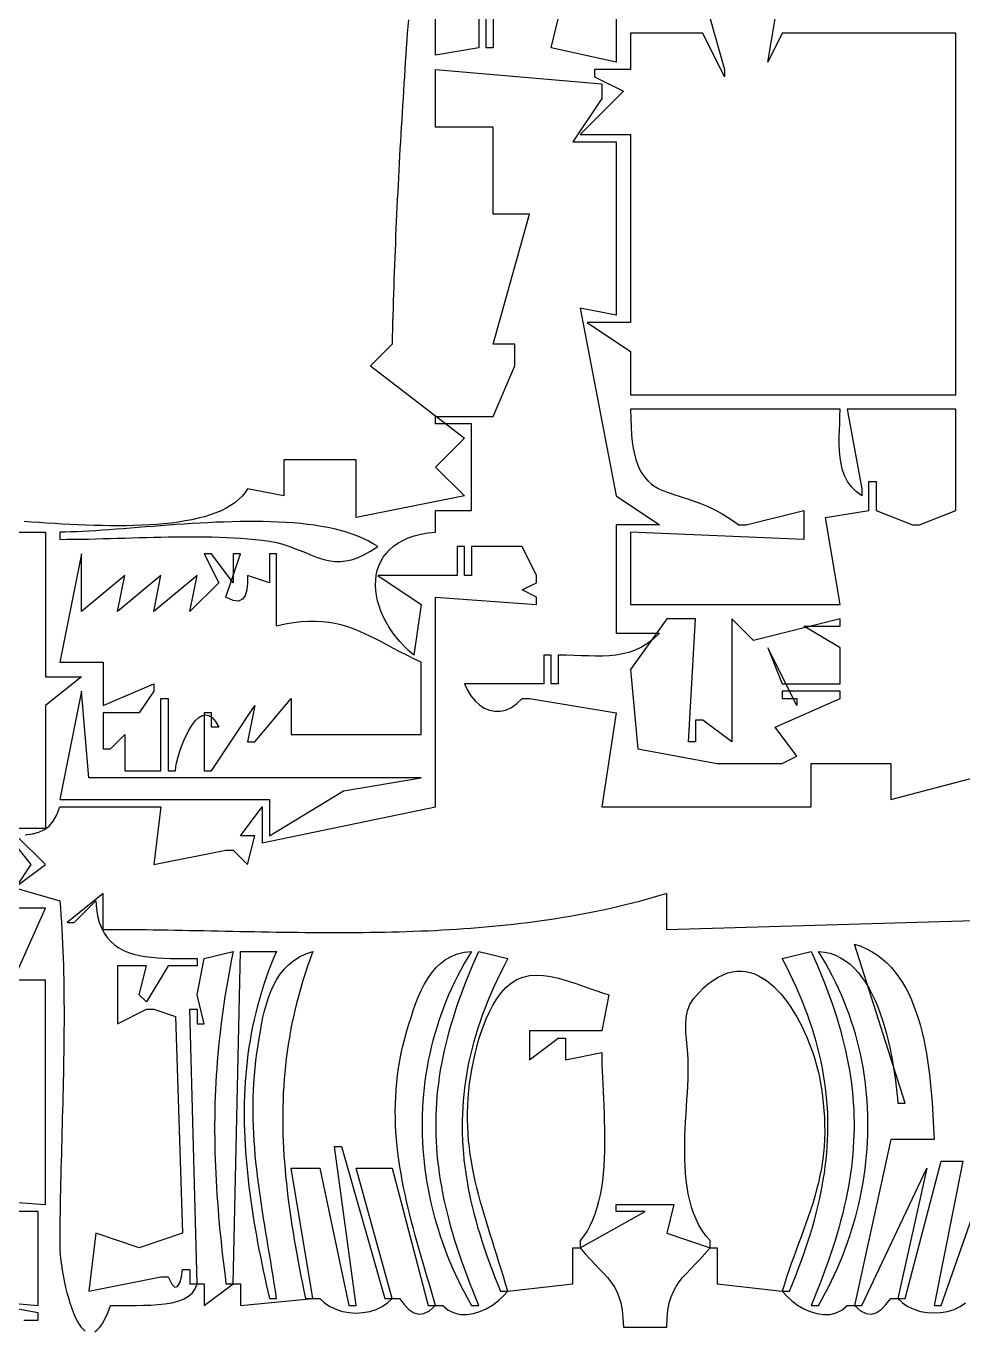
# Model space of a CAD drawing. Header units: metres. Extents: x 0 to 1224, y 0 to 793.
# Drawn here: x 454.3 to 584, y 411.5 to 592 of the extents above; entities that cross this region are included whole.
import ezdxf

# ---------------------------------------------------------------- set-up
doc = ezdxf.new("R2010")
doc.units = ezdxf.units.M

msp = doc.modelspace()

# ---------------------------------------------------------------- linework, layer by layer
for points in [[(517, 593), (517, 589), (511, 588), (511, 603)], [(536, 595), (536, 587), (527, 589), (528, 593)], [(507.2692, 592.8789), (507.167, 591.9297), (507.0895, 591), (507.0218, 590.0077), (506.9546, 589.0143), (506.888, 588.02), (506.822, 587.0247), (506.7566, 586.0286), (506.6918, 585.0315), (506.6277, 584.0337), (506.5642, 583.0352), (506.5015, 582.0359), (506.4396, 581.036), (506.3784, 580.0354), (506.318, 579.0344), (506.2584, 578.0328), (506.1997, 577.0308), (506.1419, 576.0283), (506.085, 575.0256), (506.0291, 574.0225), (505.9741, 573.0192), (505.9201, 572.0156), (505.8672, 571.0119), (505.8153, 570.0082), (505.7646, 569.0043), (505.7149, 568.0005), (505.6664, 566.9967), (505.619, 565.993), (505.5729, 564.9895), (505.528, 563.9861), (505.4843, 562.983), (505.4419, 561.9802), (505.4009, 560.9777), (505.3612, 559.9757), (505.3228, 558.9741), (505.2859, 557.9729), (505.2504, 556.9724), (505.2164, 555.9724), (505.1838, 554.973), (505.1528, 553.9744), (505.1233, 552.9765), (505.0954, 551.9794), (505.069, 550.9832), (505.0443, 549.9878), (505.0213, 548.9934), (505, 548), (502, 545), (515, 535), (511, 531), (515, 527), (500, 524), (500, 532), (491, 532), (490, 532), (490, 527), (485, 528), (484.6441, 527.4629), (484.2276, 526.9622), (483.7529, 526.4968), (483.2225, 526.0656), (482.6391, 525.6675), (482.0052, 525.3013), (481.3233, 524.966), (480.5959, 524.6603), (479.8257, 524.3833), (479.015, 524.1337), (478.1666, 523.9104), (477.283, 523.7124), (476.3666, 523.5384), (475.42, 523.3875), (474.4458, 523.2584), (473.4466, 523.1501), (472.4248, 523.0614), (471.383, 522.9912), (470.3238, 522.9384), (469.2497, 522.9018), (468.1632, 522.8804), (467.0669, 522.8731), (465.9634, 522.8786), (464.8552, 522.8959), (463.7447, 522.9239), (462.6347, 522.9615), (461.5275, 523.0074), (460.4259, 523.0607), (459.3322, 523.1202), (458.2491, 523.1847), (457.1791, 523.2532), (456.1248, 523.3246), (455.0886, 523.3976), (454.0732, 523.4712)], [(519, 593), (519, 589), (518, 589), (518, 593)], [(549, 593), (551, 586), (551, 585), (548, 591), (538, 591), (538, 586), (533, 586), (533, 585), (537, 583), (531, 577), (538, 577), (538, 551), (532, 551), (538, 547), (538, 541), (583, 541), (583, 591), (559, 591), (557, 587), (558, 593)], [(454.1917, 480.111), (455.2214, 480.2686), (456.1071, 480.5052), (456.8665, 480.8529), (457.5177, 481.3439), (458.0784, 482.0106), (458.5665, 482.8852), (459, 484), (473, 484), (472, 476), (482, 478), (483, 478), (485, 476), (486, 480), (484, 480), (487, 484), (487, 479), (511, 484), (511, 513), (525, 512), (525, 513), (523, 514), (525, 515), (525, 516), (523, 520), (516, 520), (516, 516), (515, 516), (515, 520), (514, 520), (514, 516), (503, 516), (509, 512), (508, 505), (507.3123, 505.5907), (506.667, 506.2094), (506.0654, 506.853), (505.5088, 507.5182), (504.9984, 508.202), (504.5355, 508.901), (504.1214, 509.6122), (503.7573, 510.3323), (503.4446, 511.0582), (503.1846, 511.7867), (502.9784, 512.5146), (502.8273, 513.2387), (502.7328, 513.9558), (502.6959, 514.6628), (502.7181, 515.3565), (502.8006, 516.0336), (502.9446, 516.6911), (503.1514, 517.3257), (503.4224, 517.9343), (503.7588, 518.5137), (504.1618, 519.0606), (504.6328, 519.572), (505.173, 520.0446), (505.7837, 520.4752), (506.4661, 520.8607), (507.2217, 521.1979), (508.0515, 521.4836), (508.957, 521.7146), (509.9394, 521.8878), (511, 522), (511, 525), (516, 525), (516, 537), (511, 537), (511, 538), (519, 538), (522, 545), (522, 548), (519, 548), (524, 566), (519, 566), (519, 578), (511, 578), (511, 586), (534, 584), (534, 582), (530, 576), (536, 576), (536, 552), (531, 553), (536, 527), (542, 523), (536, 523), (536, 508), (542, 508), (541.1784, 507.2359), (540.3455, 506.6022), (539.5001, 506.0872), (538.6413, 505.6796), (537.7678, 505.3679), (536.8787, 505.1406), (535.973, 504.9862), (535.0495, 504.8932), (534.1073, 504.8502), (533.1452, 504.8458), (532.1621, 504.8684), (531.1572, 504.9066), (530.1292, 504.9489), (529.0771, 504.9838), (528, 505), (528, 501), (527, 501), (527, 505), (526, 505), (526, 501), (515, 501), (515.4137, 500.1215), (515.9062, 499.3389), (516.4676, 498.6623), (517.0882, 498.1017), (517.758, 497.6672), (518.4672, 497.3688), (519.2061, 497.2166), (519.9647, 497.2206), (520.7332, 497.3909), (521.5018, 497.7375), (522.2607, 498.2705), (523, 499), (524, 499), (536, 497), (534, 484), (563, 484), (563, 490), (574, 490), (574, 485), (593, 490)], [(538, 539), (538.0153, 537.7231), (538.0612, 536.5501), (538.1372, 535.4759), (538.2427, 534.4952), (538.3775, 533.6029), (538.5409, 532.7938), (538.7327, 532.0628), (538.9523, 531.4048), (539.1994, 530.8146), (539.4734, 530.2869), (539.774, 529.8167), (540.1006, 529.3989), (540.4529, 529.0281), (540.8305, 528.6994), (541.2328, 528.4075), (541.6594, 528.1472), (542.11, 527.9135), (542.584, 527.7011), (543.081, 527.505), (543.6006, 527.3199), (544.1424, 527.1406), (544.7059, 526.9621), (545.2906, 526.7792), (545.8961, 526.5867), (546.522, 526.3795), (547.1679, 526.1523), (547.8333, 525.9001), (548.5177, 525.6177), (549.2207, 525.2999), (549.942, 524.9416), (550.6809, 524.5376), (551.4372, 524.0828), (552.2104, 523.5719), (553, 523), (554, 523), (562, 525), (562, 521), (538, 522), (538, 512), (567, 512), (565, 524), (571, 525), (571, 529), (572, 529), (572, 525), (577, 523), (578, 523), (583, 525), (583, 539), (568, 539), (570, 528), (570, 527), (569.2111, 527.5956), (568.5639, 528.2578), (568.0452, 528.9798), (567.6415, 529.7551), (567.3396, 530.5773), (567.126, 531.4396), (566.9876, 532.3357), (566.9108, 533.2588), (566.8825, 534.2025), (566.8892, 535.1602), (566.9177, 536.1254), (566.9545, 537.0914), (566.9864, 538.0518), (567, 539), (538, 539)], [(459, 522), (459, 521), (459.9856, 521.0033), (460.9749, 521.0127), (461.9675, 521.0274), (462.9631, 521.0467), (463.9615, 521.0698), (464.9623, 521.096), (465.9652, 521.1244), (466.9699, 521.1543), (467.9762, 521.185), (468.9838, 521.2157), (469.9923, 521.2455), (471.0014, 521.2739), (472.011, 521.2999), (473.0206, 521.3228), (474.03, 521.3418), (475.0389, 521.3563), (476.047, 521.3653), (477.054, 521.3683), (478.0597, 521.3643), (479.0636, 521.3526), (480.0655, 521.3325), (481.0652, 521.3032), (482.0623, 521.2639), (483.0566, 521.2139), (484.0477, 521.1524), (485.0354, 521.0786), (486.0193, 520.9918), (486.9992, 520.8912), (488.0179, 520.7458), (488.9701, 520.5492), (489.8631, 520.3115), (490.7042, 520.0432), (491.5005, 519.7545), (492.2593, 519.4558), (492.9879, 519.1574), (493.6935, 518.8695), (494.3832, 518.6026), (495.0645, 518.367), (495.7444, 518.1729), (496.4303, 518.0307), (497.1293, 517.9507), (497.8488, 517.9433), (498.5959, 518.0187), (499.378, 518.1873), (500.2022, 518.4594), (501.0757, 518.8453), (502.0059, 519.3554), (503, 520), (502.37, 520.4018), (501.7018, 520.774), (500.9971, 521.1175), (500.2574, 521.4332), (499.4845, 521.722), (498.6798, 521.985), (497.845, 522.2229), (496.9817, 522.4369), (496.0915, 522.6277), (495.1761, 522.7964), (494.237, 522.9438), (493.2759, 523.0709), (492.2944, 523.1787), (491.294, 523.2681), (490.2765, 523.3399), (489.2434, 523.3952), (488.1962, 523.4349), (487.1368, 523.46), (486.0665, 523.4712), (484.9872, 523.4697), (483.9003, 523.4563), (482.8075, 523.432), (481.7104, 523.3976), (480.6106, 523.3542), (479.5097, 523.3027), (478.4094, 523.244), (477.3113, 523.179), (476.2169, 523.1087), (475.1278, 523.034), (474.0458, 522.9558), (472.9724, 522.8752), (471.9092, 522.7929), (470.8578, 522.7101), (469.8198, 522.6275), (468.7969, 522.5461), (467.7907, 522.4669), (466.8028, 522.3908), (465.8347, 522.3188), (464.8882, 522.2517), (463.9648, 522.1905), (463.0661, 522.1362), (462.1937, 522.0896), (461.3493, 522.0518), (460.5345, 522.0236), (459.7508, 522.006), (459, 522)], [(446, 522), (457, 522), (457, 502), (462, 502), (457, 498), (457, 481), (451, 481), (455, 476), (453, 473), (457, 476), (453, 480)], [(462, 519), (459, 504), (465, 504), (465, 498), (472, 501), (472, 500), (470, 497), (465, 497), (465, 492), (466, 492), (468, 494), (468, 489), (473, 489), (473, 499), (474, 499), (474, 489), (475, 489), (475.0675, 489.5545), (475.1951, 490.2037), (475.3781, 490.9236), (475.6113, 491.6902), (475.8901, 492.4796), (476.2094, 493.2678), (476.5644, 494.0307), (476.9502, 494.7445), (477.3619, 495.3851), (477.7946, 495.9286), (478.2433, 496.351), (478.7033, 496.6284), (479.1696, 496.7367), (479.6373, 496.6519), (480.1015, 496.3502), (480.5574, 495.8076), (481, 495), (480, 495), (480, 497), (479, 497), (479, 489), (480, 489), (486, 498), (485, 493), (486, 493), (491, 499), (491, 494), (509, 494), (509, 504), (507.9809, 504.4855), (507.0107, 504.9682), (506.0835, 505.4447), (505.1936, 505.9119), (504.3354, 506.3665), (503.5029, 506.8052), (502.6905, 507.2247), (501.8924, 507.6218), (501.1029, 507.9932), (500.3161, 508.3356), (499.5265, 508.6459), (498.7281, 508.9207), (497.9152, 509.1567), (497.0822, 509.3508), (496.2232, 509.4996), (495.3324, 509.5999), (494.4042, 509.6484), (493.4328, 509.6418), (492.4125, 509.577), (491.3373, 509.4505), (490.2018, 509.2593), (489, 509), (489, 519), (488, 519), (488, 515), (485, 516), (484.9864, 514.951), (484.8806, 514.0137), (484.6549, 513.2452), (484.2817, 512.7026), (483.7333, 512.4428), (482.9819, 512.5229), (482, 513), (484, 519), (483, 519), (483, 515), (480, 519), (479, 519), (481, 515), (477, 511), (478, 516), (472, 511), (473, 516), (467, 511), (468, 516), (462, 511), (462, 519)], [(543, 510), (538, 503), (539, 492), (550, 490), (559, 490), (561, 491), (558, 495), (567, 499), (567, 500), (559, 500), (559, 499), (561, 499), (561, 498), (557, 506), (559, 501), (567, 501), (567, 506), (562, 509), (567, 509), (567, 510), (555, 507), (552, 510), (552, 493), (548, 496), (547, 496), (547, 493), (546, 493), (547, 510), (543, 510)], [(462, 500), (459, 485), (488, 485), (488, 480), (498.2716, 486.2315), (509, 488), (463, 488), (462, 500)], [(452, 473), (459, 471), (459.0787, 470.0153), (459.1507, 469.0289), (459.2164, 468.0409), (459.2759, 467.0512), (459.3293, 466.06), (459.377, 465.0674), (459.4192, 464.0734), (459.456, 463.0781), (459.4877, 462.0815), (459.5144, 461.0838), (459.5365, 460.0849), (459.554, 459.0851), (459.5673, 458.0843), (459.5766, 457.0826), (459.5819, 456.08), (459.5837, 455.0768), (459.582, 454.0728), (459.5771, 453.0682), (459.5693, 452.0631), (459.5586, 451.0576), (459.5454, 450.0516), (459.5298, 449.0454), (459.5121, 448.0388), (459.4925, 447.0321), (459.4711, 446.0253), (459.4483, 445.0184), (459.4242, 444.0116), (459.399, 443.0049), (459.3729, 441.9983), (459.3463, 440.992), (459.3191, 439.986), (459.2918, 438.9804), (459.2645, 437.9752), (459.2374, 436.9705), (459.2107, 435.9665), (459.1846, 434.9631), (459.1595, 433.9604), (459.1353, 432.9586), (459.1125, 431.9576), (459.0912, 430.9576), (459.0715, 429.9586), (459.0538, 428.9606), (459.0383, 427.9639), (459.025, 426.9684), (459.0144, 425.9741), (459.0065, 424.9813), (459.0016, 423.9899), (459, 423), (459.0107, 422.5634), (459.0427, 422.0645), (459.0951, 421.511), (459.1675, 420.911), (459.2592, 420.2723), (459.3695, 419.603), (459.4979, 418.911), (459.6437, 418.2042), (459.8063, 417.4906), (459.9851, 416.7781), (460.1794, 416.0746), (460.3886, 415.3882), (460.6122, 414.7268), (460.8495, 414.0982), (461.0998, 413.5105), (461.3626, 412.9716), (461.6372, 412.4894), (461.923, 412.0719), (462.2194, 411.727), (462.5257, 411.4628)], [(587.1157, 468.2855), (543, 467), (543, 472), (542.0586, 471.7148), (541.115, 471.4394), (540.169, 471.1736), (539.2208, 470.9172), (538.2704, 470.67), (537.3179, 470.432), (536.3632, 470.2028), (535.4064, 469.9824), (534.4477, 469.7707), (533.487, 469.5674), (532.5243, 469.3724), (531.5598, 469.1856), (530.5934, 469.0068), (529.6252, 468.8358), (528.6553, 468.6725), (527.6836, 468.5167), (526.7103, 468.3682), (525.7354, 468.227), (524.7589, 468.0928), (523.7809, 467.9655), (522.8014, 467.845), (521.8205, 467.731), (520.8382, 467.6235), (519.8545, 467.5222), (518.8696, 467.427), (517.8833, 467.3377), (516.8959, 467.2543), (515.9073, 467.1765), (514.9176, 467.1042), (513.9268, 467.0372), (512.935, 466.9753), (511.9422, 466.9185), (510.9485, 466.8665), (509.9538, 466.8192), (508.9584, 466.7765), (507.9621, 466.7381), (506.965, 466.7039), (505.9673, 466.6738), (504.9688, 466.6476), (503.9698, 466.6252), (502.9701, 466.6064), (501.97, 466.5909), (500.9693, 466.5788), (499.9682, 466.5698), (498.9667, 466.5638), (497.9649, 466.5605), (496.9627, 466.5599), (495.9603, 466.5618), (494.9576, 466.5661), (493.9548, 466.5725), (492.9519, 466.5809), (491.9488, 466.5912), (490.9457, 466.6033), (489.9427, 466.6168), (488.9397, 466.6318), (487.9368, 466.648), (486.934, 466.6652), (485.9314, 466.6834), (484.929, 466.7024), (483.927, 466.7219), (482.9252, 466.7419), (481.9238, 466.7622), (480.9228, 466.7827), (479.9223, 466.8031), (478.9223, 466.8233), (477.9228, 466.8432), (476.9239, 466.8627), (475.9257, 466.8814), (474.9281, 466.8994), (473.9313, 466.9164), (472.9352, 466.9322), (471.94, 466.9468), (470.9456, 466.96), (469.9521, 466.9715), (468.9596, 466.9813), (467.9681, 466.9892), (466.9776, 466.9951), (465.9882, 466.9987), (465, 467), (465, 472), (460, 468)], [(453, 461), (457, 470), (451, 470)], [(460, 468), (461, 468), (464, 471), (464.0779, 469.909), (464.2333, 468.9218), (464.4626, 468.0332), (464.7619, 467.2382), (465.1278, 466.5313), (465.5566, 465.9076), (466.0446, 465.3618), (466.5882, 464.8887), (467.1838, 464.4831), (467.8278, 464.1399), (468.5164, 463.8539), (469.246, 463.6199), (470.0131, 463.4327), (470.8139, 463.2872), (471.6449, 463.1781), (472.5024, 463.1003), (473.3827, 463.0485), (474.2823, 463.0177), (475.1974, 463.0026), (476.1245, 462.9981), (477.0599, 462.9989), (478, 463), (478, 462), (474, 462), (471, 457), (470, 458), (471, 462), (467, 462), (467, 454), (471, 456), (472, 456), (475, 455), (476, 425), (470, 423), (464, 425), (463, 417), (473, 419), (474, 419), (474.4991, 417.9608), (474.9331, 417.5395), (475.301, 417.6344), (475.6021, 418.1438), (475.8353, 418.9663), (476, 420), (477, 420), (477, 418), (478, 418), (477, 456), (478, 456), (478, 454), (479, 454), (478, 458), (479, 463), (483, 464), (482.7848, 462.9367), (482.5799, 461.8822), (482.385, 460.836), (482.2001, 459.7976), (482.025, 458.7668), (481.8597, 457.743), (481.704, 456.7259), (481.5579, 455.7151), (481.4212, 454.7102), (481.2938, 453.7108), (481.1756, 452.7165), (481.0665, 451.7268), (480.9664, 450.7414), (480.8752, 449.7599), (480.7927, 448.7819), (480.7189, 447.807), (480.6537, 446.8347), (480.5969, 445.8647), (480.5485, 444.8966), (480.5083, 443.93), (480.4763, 442.9644), (480.4522, 441.9995), (480.4361, 441.0349), (480.4278, 440.0701), (480.4271, 439.1048), (480.4341, 438.1386), (480.4485, 437.171), (480.4703, 436.2017), (480.4994, 435.2303), (480.5356, 434.2563), (480.5789, 433.2794), (480.6291, 432.2991), (480.6861, 431.3151), (480.7499, 430.3269), (480.8202, 429.3342), (480.8971, 428.3366), (480.9804, 427.3336), (481.07, 426.3249), (481.1657, 425.31), (481.2675, 424.2886), (481.3753, 423.2602), (481.489, 422.2244), (481.6083, 421.181), (481.7334, 420.1293), (481.864, 419.0691), (482, 418), (483, 418), (484, 464), (489, 464), (488.5965, 463.0629), (488.2147, 462.1241), (487.854, 461.1835), (487.5142, 460.2412), (487.1949, 459.2973), (486.8957, 458.3518), (486.6162, 457.4048), (486.356, 456.4563), (486.1149, 455.5064), (485.8923, 454.5552), (485.688, 453.6026), (485.5016, 452.6487), (485.3327, 451.6937), (485.1809, 450.7375), (485.0459, 449.7802), (484.9272, 448.8218), (484.8246, 447.8625), (484.7376, 446.9022), (484.6659, 445.9411), (484.6092, 444.9791), (484.5669, 444.0163), (484.5389, 443.0529), (484.5246, 442.0887), (484.5237, 441.1239), (484.5359, 440.1586), (484.5608, 439.1928), (484.598, 438.2265), (484.6472, 437.2598), (484.7079, 436.2928), (484.7798, 435.3254), (484.8626, 434.3579), (484.9558, 433.3901), (485.0591, 432.4222), (485.1721, 431.4543), (485.2945, 430.4863), (485.4259, 429.5183), (485.5658, 428.5504), (485.714, 427.5827), (485.8701, 426.6151), (486.0336, 425.6478), (486.2043, 424.6808), (486.3818, 423.7142), (486.5656, 422.7479), (486.7554, 421.7821), (486.9509, 420.8168), (487.1517, 419.8521), (487.3573, 418.888), (487.5675, 417.9246), (487.7818, 416.9619), (488, 416), (489, 416), (488.8447, 417.0363), (488.6856, 418.0649), (488.5233, 419.0862), (488.3587, 420.1007), (488.1925, 421.109), (488.0256, 422.1115), (487.8587, 423.1088), (487.6926, 424.1014), (487.5282, 425.0897), (487.3663, 426.0744), (487.2075, 427.056), (487.0528, 428.0348), (486.9029, 429.0116), (486.7587, 429.9867), (486.6208, 430.9607), (486.4902, 431.9341), (486.3676, 432.9074), (486.2538, 433.8811), (486.1496, 434.8558), (486.0558, 435.832), (485.9732, 436.8101), (485.9026, 437.7908), (485.8448, 438.7744), (485.8006, 439.7616), (485.7708, 440.7528), (485.7561, 441.7485), (485.7575, 442.7493), (485.7756, 443.7557), (485.8112, 444.7682), (485.8653, 445.7873), (485.9385, 446.8135), (486.0317, 447.8474), (486.1456, 448.8894), (486.2811, 449.9401), (486.439, 451), (486.593, 451.9614), (486.7541, 452.9258), (486.9282, 453.8876), (487.1212, 454.8413), (487.3388, 455.7813), (487.5869, 456.7023), (487.8714, 457.5987), (488.1981, 458.4649), (488.5727, 459.2956), (489.0013, 460.0852), (489.4895, 460.8282), (490.0433, 461.5191), (490.6685, 462.1524), (491.3709, 462.7227), (492.1564, 463.2243), (493.0308, 463.6519), (494, 464), (493.6291, 462.9814), (493.2778, 461.9684), (492.9456, 460.9606), (492.6324, 459.958), (492.3378, 458.9601), (492.0614, 457.9668), (491.8029, 456.9777), (491.5621, 455.9927), (491.3387, 455.0115), (491.1322, 454.0339), (490.9424, 453.0595), (490.769, 452.0882), (490.6117, 451.1197), (490.4701, 450.1537), (490.344, 449.1901), (490.233, 448.2284), (490.1368, 447.2686), (490.0551, 446.3103), (489.9876, 445.3532), (489.934, 444.3973), (489.8939, 443.4421), (489.867, 442.4874), (489.8531, 441.5331), (489.8518, 440.5787), (489.8628, 439.6242), (489.8858, 438.6692), (489.9204, 437.7135), (489.9664, 436.7568), (490.0235, 435.7989), (490.0912, 434.8395), (490.1694, 433.8784), (490.2577, 432.9154), (490.3558, 431.9501), (490.4634, 430.9824), (490.5801, 430.012), (490.7056, 429.0385), (490.8397, 428.0619), (490.982, 427.0818), (491.1323, 426.098), (491.2901, 425.1102), (491.4551, 424.1181), (491.6272, 423.1217), (491.8058, 422.1204), (491.9909, 421.1142), (492.1819, 420.1028), (492.3786, 419.086), (492.5808, 418.0633), (492.788, 417.0348), (493, 416), (494, 416), (491, 434), (495, 434), (499, 415), (500, 415), (497, 437), (498, 437), (504, 416), (505, 416), (500, 434), (505, 434), (510, 415), (511, 415), (510.7167, 415.9847), (510.4319, 416.9649), (510.1465, 417.941), (509.8614, 418.9133), (509.5774, 419.882), (509.2955, 420.8476), (509.0166, 421.8102), (508.7415, 422.7703), (508.4712, 423.7282), (508.2066, 424.6842), (507.9485, 425.6385), (507.6979, 426.5916), (507.4557, 427.5436), (507.2227, 428.4951), (506.9999, 429.4462), (506.7882, 430.3973), (506.5884, 431.3487), (506.4015, 432.3007), (506.2284, 433.2536), (506.0699, 434.2078), (505.9271, 435.1636), (505.8006, 436.1213), (505.6916, 437.0812), (505.6008, 438.0436), (505.5292, 439.0089), (505.4776, 439.9773), (505.447, 440.9492), (505.4383, 441.925), (505.4524, 442.9048), (505.4901, 443.8891), (505.5524, 444.8781), (505.6401, 445.8723), (505.7543, 446.8718), (505.8956, 447.877), (506.0652, 448.8883), (506.2638, 449.9059), (506.4924, 450.9301), (506.7519, 451.9614), (507.0432, 453), (507.32, 453.9313), (507.61, 454.8744), (507.9183, 455.8197), (508.2504, 456.7578), (508.6114, 457.6791), (509.0066, 458.5743), (509.4413, 459.4338), (509.9208, 460.2482), (510.4503, 461.0079), (511.035, 461.7035), (511.6804, 462.3256), (512.3916, 462.8645), (513.1738, 463.3109), (514.0325, 463.6553), (514.9728, 463.8881), (516, 464), (515.4838, 463.1589), (514.9885, 462.3106), (514.5138, 461.4551), (514.0599, 460.5929), (513.6265, 459.7242), (513.2136, 458.8492), (512.8211, 457.9683), (512.4489, 457.0817), (512.0971, 456.1897), (511.7654, 455.2927), (511.4538, 454.3907), (511.1622, 453.4843), (510.8907, 452.5735), (510.639, 451.6588), (510.4071, 450.7403), (510.1949, 449.8184), (510.0024, 448.8934), (509.8295, 447.9655), (509.6761, 447.0349), (509.5421, 446.1021), (509.4274, 445.1672), (509.332, 444.2306), (509.2559, 443.2925), (509.1988, 442.3531), (509.1608, 441.4129), (509.1418, 440.472), (509.1416, 439.5307), (509.1603, 438.5894), (509.1977, 437.6483), (509.2538, 436.7076), (509.3284, 435.7677), (509.4216, 434.8288), (509.5332, 433.8912), (509.6631, 432.9552), (509.8114, 432.0211), (509.9778, 431.0892), (510.1624, 430.1596), (510.365, 429.2328), (510.5856, 428.309), (510.8241, 427.3884), (511.0805, 426.4714), (511.3545, 425.5582), (511.6463, 424.6491), (511.9556, 423.7444), (512.2825, 422.8444), (512.6268, 421.9493), (512.9884, 421.0594), (513.3674, 420.175), (513.7636, 419.2964), (514.1769, 418.4239), (514.6072, 417.5577), (515.0546, 416.6981), (515.5189, 415.8454), (516, 415), (517, 415), (516.5702, 416.0459), (516.1559, 417.0797), (515.7571, 418.1018), (515.374, 419.1128), (515.0066, 420.113), (514.655, 421.103), (514.3192, 422.0833), (513.9995, 423.0544), (513.6958, 424.0167), (513.4082, 424.9707), (513.1369, 425.9169), (512.8818, 426.8558), (512.6432, 427.7879), (512.421, 428.7137), (512.2153, 429.6336), (512.0263, 430.5482), (511.854, 431.4579), (511.6985, 432.3632), (511.5599, 433.2646), (511.4383, 434.1626), (511.3337, 435.0577), (511.2462, 435.9503), (511.1759, 436.8409), (511.123, 437.7301), (511.0874, 438.6183), (511.0693, 439.506), (511.0687, 440.3937), (511.0858, 441.2818), (511.1206, 442.1709), (511.1731, 443.0614), (511.2436, 443.9539), (511.332, 444.8487), (511.4384, 445.7465), (511.563, 446.6476), (511.7058, 447.5526), (511.8669, 448.462), (512.0463, 449.3762), (512.2443, 450.2957), (512.4607, 451.221), (512.6958, 452.1527), (512.9496, 453.0911), (513.2222, 454.0367), (513.5137, 454.9902), (513.8241, 455.9518), (514.1536, 456.9222), (514.5022, 457.9018), (514.87, 458.8911), (515.257, 459.8906), (515.6635, 460.9007), (516.0894, 461.922), (516.5349, 462.9549), (517, 464), (521, 463), (520.487, 462.0071), (519.9969, 461.022), (519.5294, 460.0444), (519.0845, 459.0739), (518.6619, 458.1101), (518.2616, 457.1527), (517.8833, 456.2013), (517.527, 455.2555), (517.1925, 454.3151), (516.8796, 453.3797), (516.5882, 452.4489), (516.3182, 451.5223), (516.0693, 450.5996), (515.8416, 449.6805), (515.6347, 448.7646), (515.4486, 447.8515), (515.2832, 446.9409), (515.1382, 446.0325), (515.0135, 445.1258), (514.909, 444.2205), (514.8246, 443.3164), (514.76, 442.4129), (514.7152, 441.5098), (514.69, 440.6068), (514.6842, 439.7034), (514.6977, 438.7993), (514.7304, 437.8941), (514.7821, 436.9875), (514.8527, 436.0792), (514.942, 435.1688), (515.0498, 434.2559), (515.1761, 433.3403), (515.3206, 432.4214), (515.4833, 431.499), (515.664, 430.5727), (515.8625, 429.6422), (516.0787, 428.7072), (516.3125, 427.7672), (516.5636, 426.8219), (516.832, 425.8709), (517.1175, 424.9139), (517.42, 423.9506), (517.7393, 422.9806), (518.0752, 422.0036), (518.4277, 421.0191), (518.7966, 420.0268), (519.1817, 419.0265), (519.5828, 418.0176), (520, 417), (521, 417), (520.6995, 418.028), (520.3957, 419.0405), (520.0899, 420.0385), (519.7834, 421.0232), (519.4774, 421.9958), (519.1732, 422.9575), (518.872, 423.9093), (518.5752, 424.8524), (518.284, 425.7881), (517.9997, 426.7174), (517.7236, 427.6416), (517.4569, 428.5617), (517.2009, 429.4789), (516.9569, 430.3944), (516.7261, 431.3093), (516.5099, 432.2248), (516.3094, 433.1421), (516.1261, 434.0623), (515.961, 434.9865), (515.8156, 435.916), (515.6911, 436.8518), (515.5887, 437.7952), (515.5098, 438.7473), (515.4556, 439.7092), (515.4273, 440.6821), (515.4263, 441.6671), (515.4538, 442.6655), (515.5111, 443.6783), (515.5995, 444.7068), (515.7203, 445.752), (515.8746, 446.8152), (516.0639, 447.8974), (516.2893, 449), (516.4817, 449.8418), (516.7085, 450.7471), (516.9721, 451.6991), (517.2756, 452.681), (517.6215, 453.676), (518.0128, 454.6675), (518.4521, 455.6384), (518.9421, 456.5722), (519.4858, 457.452), (520.0859, 458.2611), (520.745, 458.9827), (521.4661, 459.5999), (522.2517, 460.0961), (523.1049, 460.4544), (523.9947, 460.654), (524.9443, 460.718), (525.9411, 460.665), (526.9729, 460.5138), (528.0272, 460.2828), (529.0917, 459.9908), (530.154, 459.6564), (531.2017, 459.2981), (532.2226, 458.9347), (533.2041, 458.5848), (534.134, 458.267), (535, 458), (534, 453), (524, 453), (524, 449), (528, 452), (529, 452), (529, 449), (534, 450), (534.0072, 449.1953), (534.0274, 448.3503), (534.058, 447.4685), (534.0965, 446.5537), (534.1406, 445.6093), (534.1876, 444.6389), (534.2353, 443.6462), (534.281, 442.6347), (534.3224, 441.608), (534.3569, 440.5698), (534.3822, 439.5236), (534.3956, 438.473), (534.3949, 437.4216), (534.3775, 436.373), (534.3409, 435.3308), (534.2826, 434.2986), (534.2003, 433.28), (534.0915, 432.2786), (533.9536, 431.298), (533.7842, 430.3417), (533.5809, 429.4134), (533.3412, 428.5166), (533.0625, 427.655), (532.7426, 426.8321), (532.3788, 426.0516), (531.9688, 425.317), (531.51, 424.6319), (531, 424), (531, 423), (540, 428), (536, 428), (536, 429), (544, 429), (543, 425), (549, 423), (549, 424), (548.4232, 424.6692), (547.91, 425.3835), (547.457, 426.1398), (547.0609, 426.9349), (546.7184, 427.766), (546.4261, 428.63), (546.1807, 429.5238), (545.9789, 430.4444), (545.8173, 431.3887), (545.6926, 432.3539), (545.6014, 433.3367), (545.5405, 434.3343), (545.5064, 435.3435), (545.4959, 436.3613), (545.5056, 437.3848), (545.5322, 438.4108), (545.5724, 439.4364), (545.6227, 440.4584), (545.6799, 441.474), (545.7407, 442.48), (545.8017, 443.4734), (545.8596, 444.4512), (545.911, 445.4103), (545.9526, 446.3478), (545.981, 447.2606), (545.993, 448.1457), (545.9853, 449), (545.9351, 449.8948), (545.8439, 450.851), (545.7431, 451.8468), (545.6641, 452.8604), (545.6382, 453.8702), (545.6967, 454.8544), (545.8711, 455.7914), (546.1926, 456.6594), (546.6928, 457.4367), (547.3956, 458.2374), (548.0913, 458.9358), (548.7794, 459.5352), (549.4593, 460.0393), (550.1307, 460.4517), (550.793, 460.7759), (551.4457, 461.0156), (552.0884, 461.1742), (552.7205, 461.2554), (553.3415, 461.2627), (553.9509, 461.1997), (554.5484, 461.0701), (555.1333, 460.8773), (555.7052, 460.6249), (556.2635, 460.3166), (556.8079, 459.9558), (557.3377, 459.5463), (557.8526, 459.0915), (558.352, 458.595), (558.8354, 458.0604), (559.3024, 457.4913), (559.7524, 456.8912), (560.1849, 456.2638), (560.5995, 455.6126), (560.9957, 454.9412), (561.373, 454.2531), (561.7308, 453.552), (562.0688, 452.8413), (562.3863, 452.1248), (562.683, 451.4059), (562.9583, 450.6883), (563.2117, 449.9755), (563.4427, 449.271), (563.6509, 448.5786), (563.8357, 447.9017), (563.9967, 447.2439), (564.1334, 446.6088), (564.2453, 446), (564.4053, 444.9882), (564.5447, 443.9849), (564.6615, 442.9881), (564.7542, 441.9956), (564.8207, 441.0055), (564.8594, 440.0157), (564.8684, 439.0242), (564.8459, 438.0289), (564.7902, 437.0278), (564.6994, 436.0188), (564.5718, 435)], [(564.5717, 435), (564.4094, 433.9852), (564.2176, 432.9879), (563.999, 432.0063), (563.7561, 431.0386), (563.4917, 430.0831), (563.2083, 429.138), (562.9086, 428.2016), (562.5952, 427.2721), (562.2708, 426.3477), (561.938, 425.4267), (561.5994, 424.5073), (561.2577, 423.5878), (560.9156, 422.6664), (560.5755, 421.7414), (560.2403, 420.8109), (559.9125, 419.8733), (559.5947, 418.9268), (559.2897, 417.9696), (559, 417), (560, 417), (560.4171, 418.0176), (560.8182, 419.0265), (561.2033, 420.0269), (561.5722, 421.0191), (561.9247, 422.0036), (562.2606, 422.9807), (562.5799, 423.9507), (562.8824, 424.914), (563.1679, 425.8709), (563.4363, 426.8219), (563.6874, 427.7672), (563.9212, 428.7072), (564.1374, 429.6423), (564.3359, 430.5728), (564.5166, 431.4991), (564.6793, 432.4214), (564.8238, 433.3403), (564.9501, 434.256), (565.0579, 435.1689), (565.1472, 436.0793), (565.2178, 436.9876), (565.2695, 437.8941), (565.3022, 438.7993), (565.3157, 439.7034), (565.3099, 440.6068), (565.2847, 441.5099), (565.2399, 442.413), (565.1753, 443.3164), (565.0909, 444.2206), (564.9864, 445.1258), (564.8617, 446.0325), (564.7167, 446.9409), (564.5513, 447.8515), (564.3652, 448.7646), (564.1583, 449.6805), (563.9306, 450.5996), (563.6817, 451.5223), (563.4117, 452.4489), (563.1203, 453.3797), (562.8074, 454.3151), (562.4729, 455.2555), (562.1166, 456.2013), (561.7383, 457.1527), (561.338, 458.1101), (560.9154, 459.0739), (560.4705, 460.0444), (560.003, 461.022), (559.5129, 462.0071), (559, 463), (563, 464), (563.465, 462.9549), (563.9105, 461.922), (564.3364, 460.9007), (564.7428, 459.8906), (565.1299, 458.8911), (565.4977, 457.9018), (565.8463, 456.9222), (566.1758, 455.9518), (566.4862, 454.9902), (566.7777, 454.0367), (567.0502, 453.0911), (567.304, 452.1527), (567.5391, 451.221), (567.7556, 450.2957), (567.9535, 449.3762), (568.133, 448.462), (568.2941, 447.5526), (568.4368, 446.6476), (568.5614, 445.7465), (568.6679, 444.8487), (568.7563, 443.9539), (568.8267, 443.0614), (568.8793, 442.1709), (568.9141, 441.2818), (568.9311, 440.3937), (568.9306, 439.506), (568.9125, 438.6183), (568.8769, 437.7301), (568.8239, 436.8409), (568.7537, 435.9503), (568.6662, 435.0577), (568.5616, 434.1626), (568.44, 433.2646), (568.3013, 432.3632), (568.1458, 431.4579), (567.9736, 430.5482), (567.7845, 429.6336), (567.5789, 428.7137), (567.3567, 427.7879), (567.1181, 426.8558), (566.863, 425.9169), (566.5917, 424.9707), (566.3041, 424.0167), (566.0004, 423.0544), (565.6807, 422.0833), (565.3449, 421.103), (564.9933, 420.113), (564.6259, 419.1128), (564.2428, 418.1018), (563.844, 417.0797), (563.4297, 416.0459), (563, 415), (564, 415), (564.481, 415.8454), (564.9453, 416.6981), (565.3926, 417.5577), (565.823, 418.4239), (566.2363, 419.2964), (566.6325, 420.175), (567.0114, 421.0594), (567.3731, 421.9493), (567.7174, 422.8444), (568.0443, 423.7444), (568.3536, 424.6491), (568.6453, 425.5582), (568.9194, 426.4714), (569.1757, 427.3884), (569.4142, 428.309), (569.6348, 429.2328), (569.8375, 430.1596), (570.022, 431.0892), (570.1885, 432.0211), (570.3367, 432.9552), (570.4667, 433.8912), (570.5783, 434.8288), (570.6715, 435.7677), (570.7461, 436.7076), (570.8022, 437.6483), (570.8396, 438.5894), (570.8583, 439.5307), (570.8581, 440.472), (570.8391, 441.4129), (570.8011, 442.3531), (570.744, 443.2925), (570.6678, 444.2306), (570.5725, 445.1672), (570.4578, 446.1021), (570.3238, 447.0349), (570.1704, 447.9655), (569.9975, 448.8934), (569.805, 449.8184), (569.5928, 450.7403), (569.3609, 451.6588), (569.1092, 452.5735), (568.8376, 453.4843), (568.5461, 454.3907), (568.2345, 455.2927), (567.9028, 456.1897), (567.551, 457.0817), (567.1788, 457.9683), (566.7863, 458.8492), (566.3734, 459.7242), (565.94, 460.5929), (565.4861, 461.4551), (565.0114, 462.3106), (564.5161, 463.1589), (564, 464), (564.8306, 463.9141), (565.6194, 463.7366), (566.3674, 463.4725), (567.0757, 463.127), (567.7453, 462.7052), (568.3774, 462.2122), (568.9729, 461.6531), (569.5329, 461.033), (570.0586, 460.3571), (570.551, 459.6305), (571.0112, 458.8583), (571.4402, 458.0456), (571.839, 457.1976), (572.2089, 456.3193), (572.5508, 455.416), (572.8658, 454.4926), (573.1549, 453.5544), (573.4193, 452.6064), (573.6601, 451.6538), (573.8782, 450.7017), (574.0747, 449.7552), (574.2508, 448.8195), (574.4075, 447.8996), (574.5459, 447.0007), (574.6669, 446.1278), (574.7718, 445.2862), (574.8616, 444.481), (574.9373, 443.7172), (575, 443), (576, 443), (569, 465), (569.8597, 464.714), (570.6719, 464.3662), (571.4381, 463.9596), (572.1597, 463.4969), (572.8381, 462.9812), (573.4745, 462.4153), (574.0706, 461.8021), (574.6276, 461.1445), (575.147, 460.4455), (575.6301, 459.7079), (576.0784, 458.9347), (576.4933, 458.1287), (576.8762, 457.2929), (577.2284, 456.4302), (577.5514, 455.5435), (577.8466, 454.6357), (578.1153, 453.7097), (578.3591, 452.7684), (578.5792, 451.8147), (578.7771, 450.8515), (578.9542, 449.8817), (579.1118, 448.9083), (579.2515, 447.9341), (579.3745, 446.9621), (579.4824, 445.9952), (579.5764, 445.0362), (579.6581, 444.0881), (579.7287, 443.1537), (579.7897, 442.2361), (579.8426, 441.338), (579.8886, 440.4625), (579.9292, 439.6124), (579.9659, 438.7905), (580, 438), (574, 438), (569, 415), (570, 415), (579, 434), (575, 416), (576, 416), (581, 435), (584, 435), (580, 415), (581, 415), (588, 435)], [(443, 430), (457, 429), (457, 460), (453, 460)], [(454.0394, 412.9866), (455.014, 412.9958), (456, 413), (456, 414), (445, 416), (456, 415), (456, 428), (443, 428)], [(463.8382, 411.3704), (464.185, 411.6282), (464.538, 412.0142), (464.8967, 412.5365), (465.2603, 413.2029), (465.6282, 414.0214), (466, 415), (466.7837, 415.0244), (467.6509, 415.0303), (468.5829, 415.0278), (469.5609, 415.0269), (470.5662, 415.0376), (471.58, 415.07), (472.5837, 415.1342), (473.5585, 415.2403), (474.4857, 415.3983), (475.3465, 415.6183), (476.1223, 415.9103), (476.7942, 416.2844), (477.3436, 416.7506), (477.7518, 417.3192), (478, 418), (479, 418), (479, 415), (483, 418), (484, 418), (484, 415), (494, 416), (495, 416), (495.645, 415.3863), (496.3934, 414.8824), (497.2243, 414.4887), (498.1171, 414.2058), (499.051, 414.0343), (500.0053, 413.9747), (500.9593, 414.0277), (501.8923, 414.1937), (502.7836, 414.4734), (503.6124, 414.8672), (504.3581, 415.3759), (505, 416), (506, 416), (506.6599, 415.1366), (507.3187, 414.4638), (507.988, 414.0113), (508.6792, 413.8089), (509.4039, 413.8863), (510.1737, 414.2734), (511, 415), (512, 415), (512.7494, 414.3803), (513.5657, 413.9782), (514.4311, 413.7744), (515.328, 413.7499), (516.2386, 413.8858), (517.1453, 414.1629), (518.0303, 414.5622), (518.876, 415.0645), (519.6646, 415.651), (520.3785, 416.3025), (521, 417), (530, 418), (530, 423), (531, 423), (531.7331, 422.139), (532.4305, 421.3766), (533.0894, 420.6911), (533.707, 420.0607), (534.2805, 419.4636), (534.8072, 418.8781), (535.2843, 418.2824), (535.7089, 417.6548), (536.0784, 416.9734), (536.3898, 416.2166), (536.6405, 415.3627), (536.8276, 414.3897), (536.9483, 413.2761), (537, 412), (543, 412), (543.0516, 413.2761), (543.1723, 414.3897), (543.3594, 415.3627), (543.61, 416.2166), (543.9215, 416.9734), (544.2909, 417.6548), (544.7155, 418.2824), (545.1926, 418.8781), (545.7193, 419.4636), (546.2929, 420.0607), (546.9105, 420.6911), (547.5694, 421.3766), (548.2668, 422.139), (549, 423), (550, 423), (550, 418), (559, 417), (559.6214, 416.3025), (560.3353, 415.651), (561.1239, 415.0645), (561.9696, 414.5622), (562.8546, 414.1629), (563.7613, 413.8858), (564.6719, 413.7499), (565.5688, 413.7744), (566.4342, 413.9782), (567.2505, 414.3803), (568, 415), (569, 415), (569.8262, 414.2734), (570.596, 413.8863), (571.3207, 413.8088), (572.0119, 414.0112), (572.6812, 414.4637), (573.34, 415.1365), (574, 416), (575, 416), (575.6474, 415.3844), (576.3968, 414.88), (577.2276, 414.4871), (578.1196, 414.2059), (579.0521, 414.0364), (580.0048, 413.9791), (580.9572, 414.034), (581.8889, 414.2014), (582.7795, 414.4815), (583.6085, 414.8744), (584.3555, 415.3805)]]:
    msp.add_lwpolyline(points)

doc.saveas('drawing.dxf')
